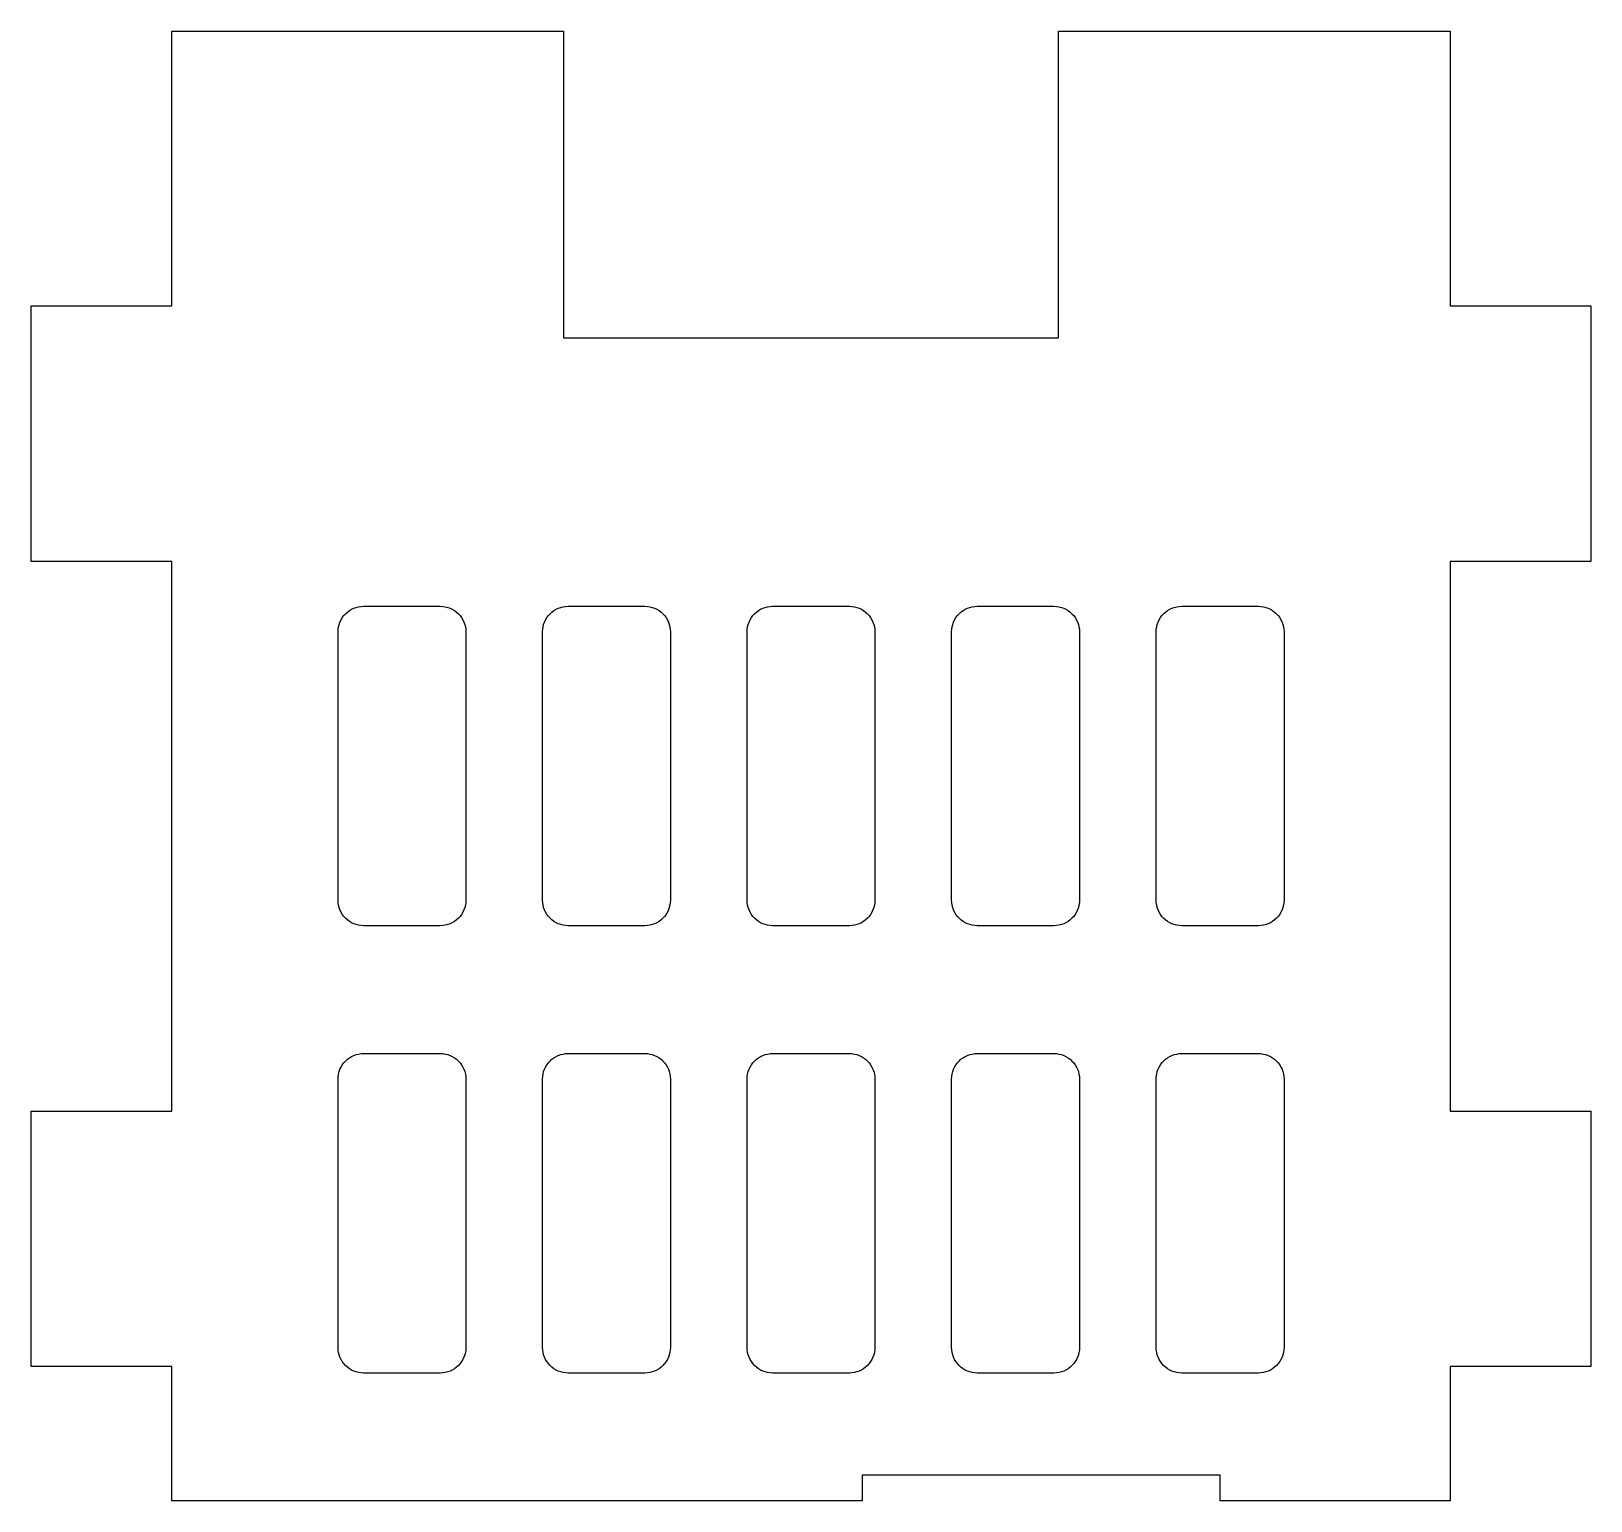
# Model space of a CAD drawing. Header units: millimetres. Extents: x -2.6 to 58.4, y -23.4 to 34.1.
import ezdxf

# ---------------------------------------------------------------- set-up
doc = ezdxf.new("R2010")
doc.units = ezdxf.units.MM
doc.layers.get('0').update_dxf_attribs({"linetype": 'CONTINUOUS'})

msp = doc.modelspace()

# ---------------------------------------------------------------- linework, layer by layer
msp.add_lwpolyline([(18.251, 22.085), (37.601, 22.085), (37.601, 34.085), (52.925, 34.085), (52.925, 23.335), (58.425, 23.335), (58.425, 13.335), (52.925, 13.335), (52.925, -8.165), (58.425, -8.165), (58.425, -18.165), (52.925, -18.165), (52.925, -23.415), (43.926, -23.415), (43.926, -22.415), (29.926, -22.415), (29.926, -23.415), (2.926, -23.415), (2.926, -18.165), (-2.574, -18.165), (-2.574, -8.165), (2.926, -8.165), (2.926, 13.335), (-2.574, 13.335), (-2.574, 23.335), (2.926, 23.335), (2.926, 34.085), (18.251, 34.085)], close=True)
for points in [[(9.426, 10.585, -0.414214), (10.426, 11.585), (13.426, 11.585, -0.414214), (14.426, 10.585), (14.426, 0.085, -0.414214), (13.426, -0.915), (10.426, -0.915, -0.414214), (9.426, 0.085)], [(17.426, 10.585, -0.414214), (18.426, 11.585), (21.426, 11.585, -0.414214), (22.426, 10.585), (22.426, 0.085, -0.414214), (21.426, -0.915), (18.426, -0.915, -0.414214), (17.426, 0.085)], [(25.426, 10.585, -0.414214), (26.426, 11.585), (29.426, 11.585, -0.414214), (30.426, 10.585), (30.426, 0.085, -0.414214), (29.426, -0.915), (26.426, -0.915, -0.414214), (25.426, 0.085)], [(33.426, 10.585, -0.414214), (34.426, 11.585), (37.426, 11.585, -0.414214), (38.426, 10.585), (38.426, 0.085, -0.414214), (37.426, -0.915), (34.426, -0.915, -0.414214), (33.426, 0.085)], [(41.426, 10.585, -0.414214), (42.426, 11.585), (45.426, 11.585, -0.414214), (46.426, 10.585), (46.426, 0.085, -0.414214), (45.426, -0.915), (42.426, -0.915, -0.414214), (41.426, 0.085)], [(9.426, -6.915, -0.414214), (10.426, -5.915), (13.426, -5.915, -0.414214), (14.426, -6.915), (14.426, -17.415, -0.414214), (13.426, -18.415), (10.426, -18.415, -0.414214), (9.426, -17.415)], [(17.426, -6.915, -0.414214), (18.426, -5.915), (21.426, -5.915, -0.414214), (22.426, -6.915), (22.426, -17.415, -0.414214), (21.426, -18.415), (18.426, -18.415, -0.414214), (17.426, -17.415)], [(25.426, -6.915, -0.414214), (26.426, -5.915), (29.426, -5.915, -0.414214), (30.426, -6.915), (30.426, -17.415, -0.414214), (29.426, -18.415), (26.426, -18.415, -0.414214), (25.426, -17.415)], [(33.426, -6.915, -0.414214), (34.426, -5.915), (37.426, -5.915, -0.414214), (38.426, -6.915), (38.426, -17.415, -0.414214), (37.426, -18.415), (34.426, -18.415, -0.414214), (33.426, -17.415)], [(41.426, -6.915, -0.414214), (42.426, -5.915), (45.426, -5.915, -0.414214), (46.426, -6.915), (46.426, -17.415, -0.414214), (45.426, -18.415), (42.426, -18.415, -0.414214), (41.426, -17.415)]]:
    msp.add_lwpolyline(points, format="xyb", close=True)

doc.saveas('drawing.dxf')
